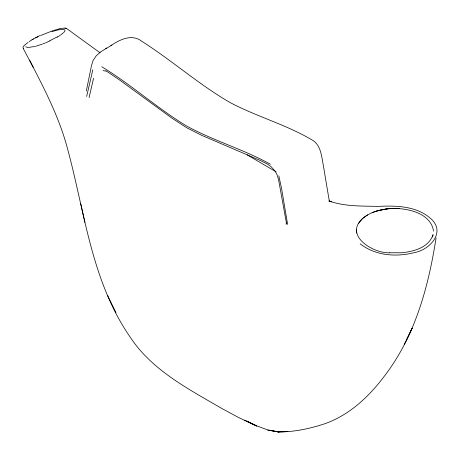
<?xml version="1.0" encoding="UTF-8"?>
<svg xmlns="http://www.w3.org/2000/svg" width="460" height="460" viewBox="0 0 460 460"><rect width="100%" height="100%" fill="white"/><g stroke="black" fill="none" stroke-linecap="round" stroke-linejoin="round"><path stroke-width="0.69" d="M286.488 223.261L278.49 179.308L277.023 174.742L275.103 171.062L271.009 166.652L267.576 164.157L260.59 160.586L201.698 135.338L186.766 127.805L171.833 118.082L119.663 80.051L105.949 70.76M287.621 224.468L281.549 188.393L278.823 175.8M286.085 224.325L286.39 222.416M436.068 237.981C428.444 287.034 414.931 336.749 384.002 376.602C368.65 397.037 349.1 415.236 324.605 423.815C309.425 428.789 293.572 432.193 277.535 431.865L287.839 431.618L277.535 431.865M432.544 237.044L433.078 234.686C428.651 247.635 413.966 251.453 401.724 252.776L389.459 252.776M389.424 252.81C372.123 253.316 342.51 234.33 364.05 217.35M93.575 78.246L89.073 97.606M92.816 69.816L86.647 96.485M86.319 90.971L91.408 65.901L93.052 60.599L96.232 55.809L100.941 51.646L111.924 45.063M406.928 339.164L412.206 328.112L404.248 344.655M63.963 32.292L64.854 31.09L64.975 30.205L64.36 29.635C60.157 28.848 55.959 30.578 51.934 31.602M358.771 223.215L361.048 220.185M361.014 220.104C365.246 215.516 371.03 212.848 376.901 211.002A40.785 23.655 0.1 0 1 393.38 208.386L399.159 208.478M63.56 32.66L60.651 34.983M28.066 42.366L24.156 45.511L23.132 46.88L23 47.892L23.701 48.541M364.044 217.39L367.73 214.855M29.118 41.659L31.815 39.986M57.212 37.179L60.087 35.397M110.906 45.632C119.784 39.571 131.859 33.591 141.674 41.21C171.936 60.427 198.939 84.577 230.034 102.517C257.151 116.903 287.523 124.965 313.703 140.955C320.873 146.412 321.574 156.084 323.121 164.243L329.021 199.364L329.981 201.601L328.888 200.928M105.714 48.599L106.72 48.024M31.912 39.646L39.732 35.633M32.361 39.692L33.453 39.1M57.299 36.852L49.864 40.664M35.633 37.915L38.036 36.742M40.463 35.587L52.779 30.699M46.109 42.602L50.025 40.871M42.901 43.884L45.471 42.861M372.036 212.675L376.889 210.939L387.694 208.736M42.257 44.143L36.035 46.172M53.423 30.504L59.357 28.859M35.38 46.368L27.933 47.524L25.651 46.782M59.616 28.635L64.71 28.077L66.476 28.411L100.153 52.848M393.329 208.449C408.584 208.299 430.899 213.4 433.55 231.161M103.063 70.581L105.955 71.11M267.846 430.123L279.082 431.923L268.68 430.255M329.084 201.031C344.862 206.626 361.888 205.948 378.402 206.402C397.032 205.413 418.013 206.08 432.199 219.932C445.286 233.456 428.864 250.016 414.707 252.517C396.503 257.307 375.383 255.817 360.186 243.817M277.006 431.687L267.611 429.916L256.824 425.885L246.87 421.061M65.05 28.123L66.476 28.411M329.251 201.095L331.349 201.589L329.297 201.083M329.21 200.968L331.096 201.79M256.594 425.983L238.234 417.346L221.455 408.261C188.267 388.907 151.696 370.076 130.088 336.95C91.172 280.795 84.83 211.795 67.223 147.648C58.983 116.8 44.114 88.366 29.532 60.151M101.804 66.775C131.117 84.519 156.78 107.881 186.099 125.701C213.147 140.725 243.42 149.184 270.399 164.243M244.576 420.21L256.703 426.029M276.069 171.798L247.164 154.853M33.212 67.286L23.293 48.587M107.709 295.722L115.977 312.685M80.776 203.791L84.91 222.375M356.511 229.707L356.649 233.047M376.889 211.065A40.698 23.598 0.2 0 1 393.334 208.478"/></g></svg>
